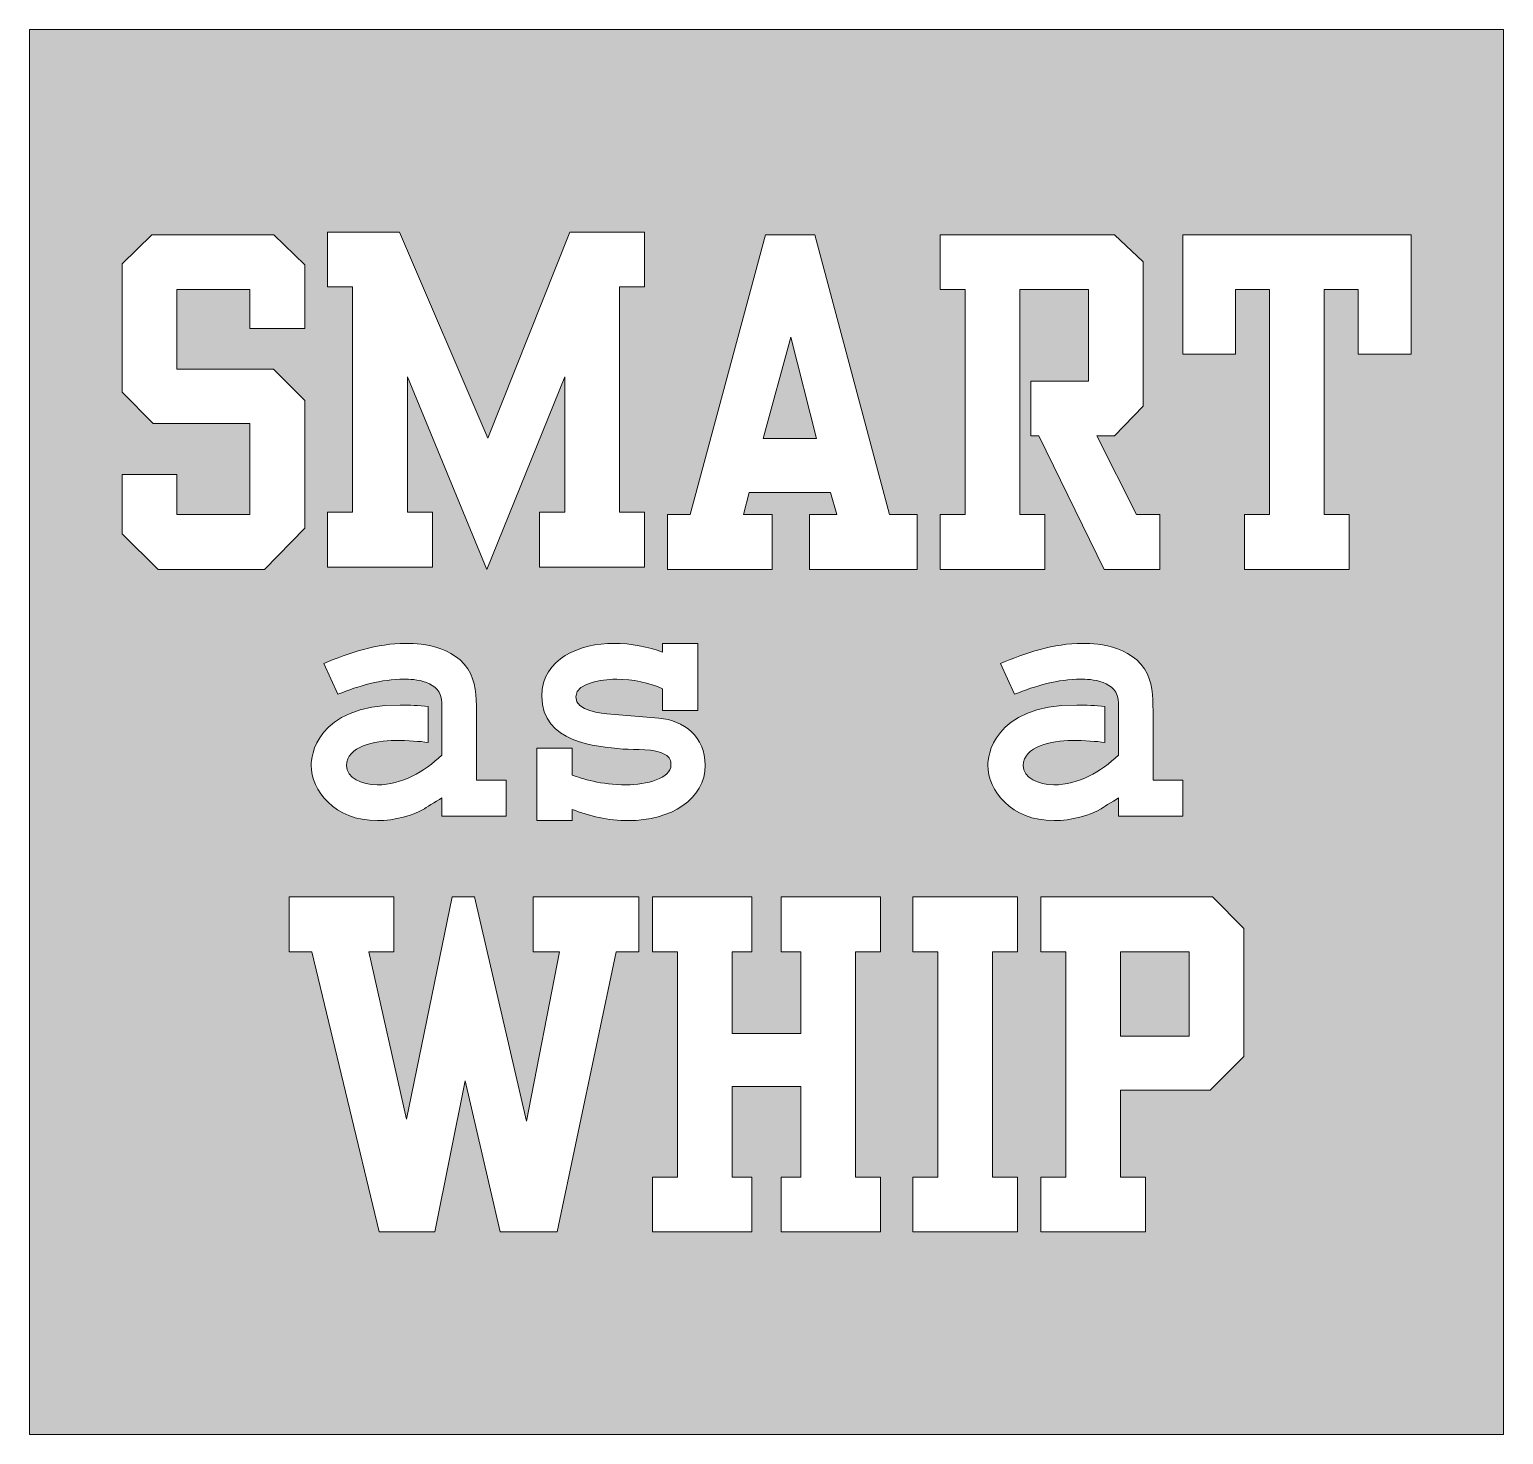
# Model space of a CAD drawing. Header units: inches. Extents: x 0 to 107, y 0 to 102.
import ezdxf

# ---------------------------------------------------------------- set-up
doc = ezdxf.new("R2010")
doc.units = ezdxf.units.IN
doc.header["$MEASUREMENT"] = 0
doc.layers.add('Layer 1', color=7, linetype='Continuous')

msp = doc.modelspace()

# ---------------------------------------------------------------- hatches: boundary and pattern name
at = {"layer": 'Layer 1', "true_color": 0x46bdb3}
h = msp.add_hatch(color=123, dxfattribs=at)
h.dxf.hatch_style = 2
h.paths.add_polyline_path([(106.64, 101.6), (0, 101.6), (0, 0), (106.64, 0)])
edge = h.paths.add_edge_path()
edge.add_spline(control_points=[(77.53, 45.25), (76.75, 44.78), (75.36, 44.39), (74.13, 44.39), (71.01, 44.39), (69.34, 46.59), (69.34, 48.4), (69.34, 48.93), (69.59, 52.75), (75.78, 52.75), (76.43, 52.75), (77.13, 52.71), (77.81, 52.65), (77.81, 52.65), (77.81, 50.05), (77.81, 50.05), (77.16, 50.12), (76.39, 50.19), (75.39, 50.19), (73.96, 50.19), (71.9, 49.74), (71.9, 48.38), (71.9, 47.48), (72.99, 46.98), (74.1, 46.98), (75.92, 46.98), (77.5, 47.93), (78.79, 49.13), (78.79, 49.13), (78.79, 49.96), (78.79, 49.96), (78.79, 49.96), (78.79, 52.56), (78.79, 52.56), (78.79, 52.56), (78.79, 52.89), (78.79, 52.89), (78.79, 54.56), (76.72, 54.62), (76.05, 54.62), (74.41, 54.62), (72.79, 54.14), (71.26, 53.53), (71.26, 53.53), (70.26, 55.76), (70.26, 55.76), (72.04, 56.51), (74.13, 57.21), (76.17, 57.21), (76.72, 57.21), (79.85, 57.21), (80.88, 54.98), (81.29, 54.09), (81.29, 52.97), (81.29, 51.94), (81.29, 51.94), (81.29, 47.32), (81.29, 47.32), (81.29, 47.32), (83.44, 47.32), (83.44, 47.32), (83.44, 47.32), (83.44, 44.72), (83.44, 44.72), (83.44, 44.72), (78.79, 44.72), (78.79, 44.72), (78.79, 44.72), (78.79, 46.03), (78.79, 46.03), (78.37, 45.78), (77.53, 45.25), (77.53, 45.25)], knot_values=[0, 0, 0, 0, 1, 1, 1, 2, 2, 2, 3, 3, 3, 4, 4, 4, 5, 5, 5, 6, 6, 6, 7, 7, 7, 8, 8, 8, 9, 9, 9, 10, 10, 10, 11, 11, 11, 12, 12, 12, 13, 13, 13, 14, 14, 14, 15, 15, 15, 16, 16, 16, 17, 17, 17, 18, 18, 18, 19, 19, 19, 20, 20, 20, 21, 21, 21, 22, 22, 22, 23, 23, 23, 24, 24, 24, 24], degree=3, periodic=1)
h.paths.add_polyline_path([(65.88, 66.52), (67.69, 66.52), (67.69, 82.8), (65.88, 82.8), (65.88, 86.76), (78.51, 86.76), (80.58, 84.79), (80.58, 74.37), (78.51, 72.22), (77.21, 72.22), (80.1, 66.52), (81.78, 66.52), (81.78, 62.56), (77.76, 62.56), (73.03, 72.22), (72.44, 72.22), (72.44, 76.18), (76.62, 76.18), (76.62, 82.8), (71.65, 82.8), (71.65, 66.52), (73.46, 66.52), (73.46, 62.56), (65.88, 62.56)])
h.paths.add_polyline_path([(46.15, 66.52), (47.8, 66.52), (53.24, 86.76), (56.83, 86.76), (62.23, 66.52), (64.22, 66.52), (64.22, 62.56), (56.44, 62.56), (56.44, 66.52), (58.4, 66.52), (57.95, 68.12), (52.07, 68.12), (51.65, 66.52), (53.73, 66.52), (53.73, 62.56), (46.15, 62.56)])
edge = h.paths.add_edge_path()
edge.add_spline(control_points=[(45.79, 57.21), (45.79, 57.21), (48.36, 57.21), (48.36, 57.21), (48.36, 57.21), (48.36, 52.36), (48.36, 52.36), (48.36, 52.36), (45.79, 52.36), (45.79, 52.36), (45.79, 52.36), (45.79, 53.92), (45.79, 53.92), (44.87, 54.37), (43.65, 54.62), (42.5, 54.62), (41.89, 54.62), (39.52, 54.48), (39.52, 53.34), (39.52, 52.31), (41.39, 52.14), (42.06, 52.08), (42.06, 52.08), (45.54, 51.8), (45.54, 51.8), (47.33, 51.66), (48.89, 50.44), (48.89, 48.4), (48.89, 45.95), (46.41, 44.39), (43.31, 44.39), (41.89, 44.39), (40.47, 44.72), (39.27, 45.2), (39.27, 45.2), (39.27, 44.39), (39.27, 44.39), (39.27, 44.39), (36.71, 44.39), (36.71, 44.39), (36.71, 44.39), (36.71, 49.63), (36.71, 49.63), (36.71, 49.63), (39.27, 49.63), (39.27, 49.63), (39.27, 49.63), (39.27, 47.68), (39.27, 47.68), (39.97, 47.43), (41.33, 46.98), (43.17, 46.98), (44.65, 46.98), (46.41, 47.46), (46.41, 48.4), (46.41, 48.71), (46.32, 48.99), (46.02, 49.16), (45.15, 49.63), (43.92, 49.49), (42.92, 49.57), (40.97, 49.74), (37.07, 50.02), (37.07, 53.39), (37.07, 56.15), (39.86, 57.21), (42.28, 57.21), (43.51, 57.21), (44.79, 56.96), (45.79, 56.57), (45.79, 56.57), (45.79, 57.21), (45.79, 57.21)], knot_values=[0, 0, 0, 0, 1, 1, 1, 2, 2, 2, 3, 3, 3, 4, 4, 4, 5, 5, 5, 6, 6, 6, 7, 7, 7, 8, 8, 8, 9, 9, 9, 10, 10, 10, 11, 11, 11, 12, 12, 12, 13, 13, 13, 14, 14, 14, 15, 15, 15, 16, 16, 16, 17, 17, 17, 18, 18, 18, 19, 19, 19, 20, 20, 20, 21, 21, 21, 22, 22, 22, 23, 23, 23, 24, 24, 24, 24], degree=3, periodic=1)
h.paths.add_polyline_path([(21.57, 66.69), (23.38, 66.69), (23.38, 82.98), (21.57, 82.98), (21.57, 86.94), (26.76, 86.94), (33.17, 72.04), (39.09, 86.94), (44.49, 86.94), (44.49, 82.98), (42.68, 82.98), (42.68, 66.69), (44.49, 66.69), (44.49, 62.73), (36.91, 62.73), (36.91, 66.69), (38.72, 66.69), (38.72, 76.49), (33.08, 62.56), (27.34, 76.49), (27.34, 66.69), (29.15, 66.69), (29.15, 62.73), (21.57, 62.73)])
edge = h.paths.add_edge_path()
edge.add_spline(control_points=[(25.15, 46.98), (26.96, 46.98), (28.55, 47.93), (29.83, 49.13), (29.83, 49.13), (29.83, 49.96), (29.83, 49.96), (29.83, 49.96), (29.83, 52.56), (29.83, 52.56), (29.83, 52.56), (29.83, 52.89), (29.83, 52.89), (29.83, 54.56), (27.77, 54.62), (27.1, 54.62), (25.45, 54.62), (23.84, 54.14), (22.3, 53.53), (22.3, 53.53), (21.3, 55.76), (21.3, 55.76), (23.08, 56.51), (25.17, 57.21), (27.21, 57.21), (27.77, 57.21), (30.89, 57.21), (31.92, 54.98), (32.34, 54.09), (32.34, 52.97), (32.34, 51.94), (32.34, 51.94), (32.34, 47.32), (32.34, 47.32), (32.34, 47.32), (34.48, 47.32), (34.48, 47.32), (34.48, 47.32), (34.48, 44.72), (34.48, 44.72), (34.48, 44.72), (29.83, 44.72), (29.83, 44.72), (29.83, 44.72), (29.83, 46.03), (29.83, 46.03), (29.41, 45.78), (28.57, 45.25), (28.57, 45.25), (27.79, 44.78), (26.4, 44.39), (25.17, 44.39), (22.05, 44.39), (20.38, 46.59), (20.38, 48.4), (20.38, 48.93), (20.63, 52.75), (26.82, 52.75), (27.47, 52.75), (28.17, 52.71), (28.85, 52.65), (28.85, 52.65), (28.85, 50.05), (28.85, 50.05), (28.21, 50.12), (27.43, 50.19), (26.43, 50.19), (25.01, 50.19), (22.94, 49.74), (22.94, 48.38), (22.94, 47.48), (24.03, 46.98), (25.15, 46.98)], knot_values=[0, 0, 0, 0, 1, 1, 1, 2, 2, 2, 3, 3, 3, 4, 4, 4, 5, 5, 5, 6, 6, 6, 7, 7, 7, 8, 8, 8, 9, 9, 9, 10, 10, 10, 11, 11, 11, 12, 12, 12, 13, 13, 13, 14, 14, 14, 15, 15, 15, 16, 16, 16, 17, 17, 17, 18, 18, 18, 19, 19, 19, 20, 20, 20, 21, 21, 21, 22, 22, 22, 23, 23, 23, 24, 24, 24, 24], degree=3, periodic=1)
h.paths.add_polyline_path([(9.32, 62.56), (6.7, 65.14), (6.7, 69.43), (10.66, 69.43), (10.66, 66.52), (15.95, 66.52), (15.95, 73.11), (8.96, 73.11), (6.7, 75.37), (6.7, 84.65), (8.85, 86.76), (17.68, 86.76), (19.91, 84.59), (19.91, 79.97), (15.95, 79.97), (15.95, 82.8), (10.66, 82.8), (10.66, 77.03), (17.65, 77.03), (19.91, 74.76), (19.91, 65.54), (17.01, 62.56)])
h.paths.add_polyline_path([(44.09, 34.91), (42.44, 34.91), (38.18, 14.66), (34.06, 14.66), (31.52, 25.57), (29.33, 14.66), (25.31, 14.66), (20.43, 34.91), (18.78, 34.91), (18.78, 38.87), (26.36, 38.87), (26.36, 34.91), (24.55, 34.91), (27.28, 22.8), (30.58, 38.87), (32.2, 38.87), (35.95, 22.65), (38.35, 34.91), (36.43, 34.91), (36.43, 38.87), (44.09, 38.87)])
h.paths.add_polyline_path([(61.57, 34.91), (59.76, 34.91), (59.76, 18.62), (61.57, 18.62), (61.57, 14.66), (54.38, 14.66), (54.38, 18.62), (55.8, 18.62), (55.8, 25.16), (50.84, 25.16), (50.84, 18.62), (52.26, 18.62), (52.26, 14.66), (45.07, 14.66), (45.07, 18.62), (46.88, 18.62), (46.88, 34.91), (45.07, 34.91), (45.07, 38.87), (52.26, 38.87), (52.26, 34.91), (50.84, 34.91), (50.84, 29), (55.8, 29), (55.8, 34.91), (54.38, 34.91), (54.38, 38.87), (61.57, 38.87)])
h.paths.add_polyline_path([(71.49, 34.91), (69.68, 34.91), (69.68, 18.62), (71.49, 18.62), (71.49, 14.66), (63.91, 14.66), (63.91, 18.62), (65.72, 18.62), (65.72, 34.91), (63.91, 34.91), (63.91, 38.87), (71.49, 38.87)])
h.paths.add_polyline_path([(87.86, 27.33), (85.41, 24.91), (78.94, 24.91), (78.94, 18.62), (80.75, 18.62), (80.75, 14.66), (73.17, 14.66), (73.17, 18.62), (74.98, 18.62), (74.98, 34.91), (73.17, 34.91), (73.17, 38.87), (85.58, 38.87), (87.86, 36.58)])
h.paths.add_polyline_path([(99.95, 78.12), (96.12, 78.12), (96.12, 82.8), (93.67, 82.8), (93.67, 66.52), (95.48, 66.52), (95.48, 62.56), (87.9, 62.56), (87.9, 66.52), (89.71, 66.52), (89.71, 82.8), (87.26, 82.8), (87.26, 78.12), (83.44, 78.12), (83.44, 86.76), (99.95, 86.76)])
h = msp.add_hatch(color=123, dxfattribs=at)
h.dxf.hatch_style = 2
h.paths.add_polyline_path([(55.08, 79.35), (53.09, 72.03), (56.94, 72.03)])
h = msp.add_hatch(color=123, dxfattribs=at)
h.dxf.hatch_style = 2
h.paths.add_polyline_path([(78.94, 28.81), (83.9, 28.81), (83.9, 34.91), (78.94, 34.91)])

# ---------------------------------------------------------------- linework, layer by layer
at = {"layer": 'Layer 1', "lineweight": 0}
for points in [[(106.64, 101.6), (0, 101.6), (0, 0), (106.64, 0), (106.64, 101.6)], [(9.32, 62.56), (6.7, 65.14), (6.7, 69.43), (10.66, 69.43), (10.66, 66.52), (15.95, 66.52), (15.95, 73.11), (8.96, 73.11), (6.7, 75.37), (6.7, 84.65), (8.85, 86.76), (17.68, 86.76), (19.91, 84.59), (19.91, 79.97), (15.95, 79.97), (15.95, 82.8), (10.66, 82.8), (10.66, 77.03), (17.65, 77.03), (19.91, 74.76), (19.91, 65.54), (17.01, 62.56), (9.32, 62.56)], [(21.57, 66.69), (23.38, 66.69), (23.38, 82.98), (21.57, 82.98), (21.57, 86.94), (26.76, 86.94), (33.17, 72.04), (39.09, 86.94), (44.49, 86.94), (44.49, 82.98), (42.68, 82.98), (42.68, 66.69), (44.49, 66.69), (44.49, 62.73), (36.91, 62.73), (36.91, 66.69), (38.72, 66.69), (38.72, 76.49), (33.08, 62.56), (27.34, 76.49), (27.34, 66.69), (29.15, 66.69), (29.15, 62.73), (21.57, 62.73), (21.57, 66.69)], [(46.15, 66.52), (47.8, 66.52), (53.24, 86.76), (56.83, 86.76), (62.23, 66.52), (64.22, 66.52), (64.22, 62.56), (56.44, 62.56), (56.44, 66.52), (58.4, 66.52), (57.95, 68.12), (52.07, 68.12), (51.65, 66.52), (53.73, 66.52), (53.73, 62.56), (46.15, 62.56), (46.15, 66.52)], [(65.88, 66.52), (67.69, 66.52), (67.69, 82.8), (65.88, 82.8), (65.88, 86.76), (78.51, 86.76), (80.58, 84.79), (80.58, 74.37), (78.51, 72.22), (77.21, 72.22), (80.1, 66.52), (81.78, 66.52), (81.78, 62.56), (77.76, 62.56), (73.03, 72.22), (72.44, 72.22), (72.44, 76.18), (76.62, 76.18), (76.62, 82.8), (71.65, 82.8), (71.65, 66.52), (73.46, 66.52), (73.46, 62.56), (65.88, 62.56), (65.88, 66.52)], [(99.95, 78.12), (96.12, 78.12), (96.12, 82.8), (93.67, 82.8), (93.67, 66.52), (95.48, 66.52), (95.48, 62.56), (87.9, 62.56), (87.9, 66.52), (89.71, 66.52), (89.71, 82.8), (87.26, 82.8), (87.26, 78.12), (83.44, 78.12), (83.44, 86.76), (99.95, 86.76), (99.95, 78.12)], [(55.08, 79.35), (53.09, 72.03), (56.94, 72.03), (55.08, 79.35)], [(44.09, 34.91), (42.44, 34.91), (38.18, 14.66), (34.06, 14.66), (31.52, 25.57), (29.33, 14.66), (25.31, 14.66), (20.43, 34.91), (18.78, 34.91), (18.78, 38.87), (26.36, 38.87), (26.36, 34.91), (24.55, 34.91), (27.28, 22.8), (30.58, 38.87), (32.2, 38.87), (35.95, 22.65), (38.35, 34.91), (36.43, 34.91), (36.43, 38.87), (44.09, 38.87), (44.09, 34.91)], [(61.57, 34.91), (59.76, 34.91), (59.76, 18.62), (61.57, 18.62), (61.57, 14.66), (54.38, 14.66), (54.38, 18.62), (55.8, 18.62), (55.8, 25.16), (50.84, 25.16), (50.84, 18.62), (52.26, 18.62), (52.26, 14.66), (45.07, 14.66), (45.07, 18.62), (46.88, 18.62), (46.88, 34.91), (45.07, 34.91), (45.07, 38.87), (52.26, 38.87), (52.26, 34.91), (50.84, 34.91), (50.84, 29), (55.8, 29), (55.8, 34.91), (54.38, 34.91), (54.38, 38.87), (61.57, 38.87), (61.57, 34.91)], [(71.49, 34.91), (69.68, 34.91), (69.68, 18.62), (71.49, 18.62), (71.49, 14.66), (63.91, 14.66), (63.91, 18.62), (65.72, 18.62), (65.72, 34.91), (63.91, 34.91), (63.91, 38.87), (71.49, 38.87), (71.49, 34.91)], [(87.86, 27.33), (85.41, 24.91), (78.94, 24.91), (78.94, 18.62), (80.75, 18.62), (80.75, 14.66), (73.17, 14.66), (73.17, 18.62), (74.98, 18.62), (74.98, 34.91), (73.17, 34.91), (73.17, 38.87), (85.58, 38.87), (87.86, 36.58), (87.86, 27.33)], [(78.94, 28.81), (83.9, 28.81), (83.9, 34.91), (78.94, 34.91), (78.94, 28.81)]]:
    msp.add_lwpolyline(points, dxfattribs=at)
for points in [[(25.15, 46.98), (26.96, 46.98), (28.55, 47.93), (29.83, 49.13), (29.83, 49.13), (29.83, 49.96), (29.83, 49.96), (29.83, 49.96), (29.83, 52.56), (29.83, 52.56), (29.83, 52.56), (29.83, 52.89), (29.83, 52.89), (29.83, 54.56), (27.77, 54.62), (27.1, 54.62), (25.45, 54.62), (23.84, 54.14), (22.3, 53.53), (22.3, 53.53), (21.3, 55.76), (21.3, 55.76), (23.08, 56.51), (25.17, 57.21), (27.21, 57.21), (27.77, 57.21), (30.89, 57.21), (31.92, 54.98), (32.34, 54.09), (32.34, 52.97), (32.34, 51.94), (32.34, 51.94), (32.34, 47.32), (32.34, 47.32), (32.34, 47.32), (34.48, 47.32), (34.48, 47.32), (34.48, 47.32), (34.48, 44.72), (34.48, 44.72), (34.48, 44.72), (29.83, 44.72), (29.83, 44.72), (29.83, 44.72), (29.83, 46.03), (29.83, 46.03), (29.41, 45.78), (28.57, 45.25), (28.57, 45.25), (27.79, 44.78), (26.4, 44.39), (25.17, 44.39), (22.05, 44.39), (20.38, 46.59), (20.38, 48.4), (20.38, 48.93), (20.63, 52.75), (26.82, 52.75), (27.47, 52.75), (28.17, 52.71), (28.85, 52.65), (28.85, 52.65), (28.85, 50.05), (28.85, 50.05), (28.21, 50.12), (27.43, 50.19), (26.43, 50.19), (25.01, 50.19), (22.94, 49.74), (22.94, 48.38), (22.94, 47.48), (24.03, 46.98), (25.15, 46.98)], [(45.79, 57.21), (45.79, 57.21), (48.36, 57.21), (48.36, 57.21), (48.36, 57.21), (48.36, 52.36), (48.36, 52.36), (48.36, 52.36), (45.79, 52.36), (45.79, 52.36), (45.79, 52.36), (45.79, 53.92), (45.79, 53.92), (44.87, 54.37), (43.65, 54.62), (42.5, 54.62), (41.89, 54.62), (39.52, 54.48), (39.52, 53.34), (39.52, 52.31), (41.39, 52.14), (42.06, 52.08), (42.06, 52.08), (45.54, 51.8), (45.54, 51.8), (47.33, 51.66), (48.89, 50.44), (48.89, 48.4), (48.89, 45.95), (46.41, 44.39), (43.31, 44.39), (41.89, 44.39), (40.47, 44.72), (39.27, 45.2), (39.27, 45.2), (39.27, 44.39), (39.27, 44.39), (39.27, 44.39), (36.71, 44.39), (36.71, 44.39), (36.71, 44.39), (36.71, 49.63), (36.71, 49.63), (36.71, 49.63), (39.27, 49.63), (39.27, 49.63), (39.27, 49.63), (39.27, 47.68), (39.27, 47.68), (39.97, 47.43), (41.33, 46.98), (43.17, 46.98), (44.65, 46.98), (46.41, 47.46), (46.41, 48.4), (46.41, 48.71), (46.32, 48.99), (46.02, 49.16), (45.15, 49.63), (43.92, 49.49), (42.92, 49.57), (40.97, 49.74), (37.07, 50.02), (37.07, 53.39), (37.07, 56.15), (39.86, 57.21), (42.28, 57.21), (43.51, 57.21), (44.79, 56.96), (45.79, 56.57), (45.79, 56.57), (45.79, 57.21), (45.79, 57.21)], [(77.53, 45.25), (76.75, 44.78), (75.36, 44.39), (74.13, 44.39), (71.01, 44.39), (69.34, 46.59), (69.34, 48.4), (69.34, 48.93), (69.59, 52.75), (75.78, 52.75), (76.43, 52.75), (77.13, 52.71), (77.81, 52.65), (77.81, 52.65), (77.81, 50.05), (77.81, 50.05), (77.16, 50.12), (76.39, 50.19), (75.39, 50.19), (73.96, 50.19), (71.9, 49.74), (71.9, 48.38), (71.9, 47.48), (72.99, 46.98), (74.1, 46.98), (75.92, 46.98), (77.5, 47.93), (78.79, 49.13), (78.79, 49.13), (78.79, 49.96), (78.79, 49.96), (78.79, 49.96), (78.79, 52.56), (78.79, 52.56), (78.79, 52.56), (78.79, 52.89), (78.79, 52.89), (78.79, 54.56), (76.72, 54.62), (76.05, 54.62), (74.41, 54.62), (72.79, 54.14), (71.26, 53.53), (71.26, 53.53), (70.26, 55.76), (70.26, 55.76), (72.04, 56.51), (74.13, 57.21), (76.17, 57.21), (76.72, 57.21), (79.85, 57.21), (80.88, 54.98), (81.29, 54.09), (81.29, 52.97), (81.29, 51.94), (81.29, 51.94), (81.29, 47.32), (81.29, 47.32), (81.29, 47.32), (83.44, 47.32), (83.44, 47.32), (83.44, 47.32), (83.44, 44.72), (83.44, 44.72), (83.44, 44.72), (78.79, 44.72), (78.79, 44.72), (78.79, 44.72), (78.79, 46.03), (78.79, 46.03), (78.37, 45.78), (77.53, 45.25), (77.53, 45.25)]]:
    msp.add_open_spline(points, degree=3, knots=[0, 0, 0, 0, 1, 1, 1, 2, 2, 2, 3, 3, 3, 4, 4, 4, 5, 5, 5, 6, 6, 6, 7, 7, 7, 8, 8, 8, 9, 9, 9, 10, 10, 10, 11, 11, 11, 12, 12, 12, 13, 13, 13, 14, 14, 14, 15, 15, 15, 16, 16, 16, 17, 17, 17, 18, 18, 18, 19, 19, 19, 20, 20, 20, 21, 21, 21, 22, 22, 22, 23, 23, 23, 24, 24, 24, 24], dxfattribs=at)

doc.saveas('drawing.dxf')
